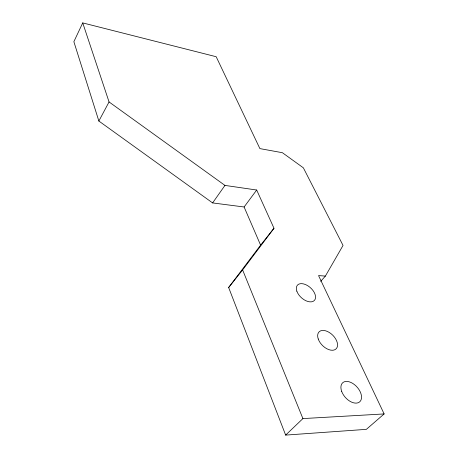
<?xml version="1.0" encoding="UTF-8"?>
<svg xmlns="http://www.w3.org/2000/svg" width="458" height="458" viewBox="0 0 458 458"><rect width="100%" height="100%" fill="white"/><g stroke="black" fill="none" stroke-linecap="round" stroke-linejoin="round"><path stroke-width="0.69" d="M82.732 22.9L73.864 41.695L98.865 121.038L212.621 202.923L244.108 206.993L260.608 245.15L228.651 287.51L285.649 435.1L366.366 429.352L384.136 413.935L318.545 275.584L325.386 276.094L343.036 245.436L303.356 167.817L282.397 152.709L259.892 148.604L216.182 56.723L82.732 22.9L109.056 101.945L224.958 185.404L256.686 190.024L273.993 228.256L242.614 269.922L228.651 287.51M98.865 121.038L109.056 101.945M212.621 202.923L224.958 185.404M244.108 206.993L256.686 190.024M260.608 245.15L273.993 228.256M320.692 281.327L325.386 276.094M285.649 435.1L302.915 418.589L384.136 413.935M242.614 269.922L302.915 418.589M296.836 291.156A11.416 6.744 41.9 0 0 313.163 301.341A11.416 6.744 41.9 0 0 307.839 285.769A11.416 6.744 41.9 0 0 296.836 291.156M318.253 339.023A12.034 7.271 44.8 0 0 335.239 349.528A12.034 7.271 44.8 0 0 329.313 332.479A12.034 7.271 44.8 0 0 318.253 339.023M341.634 391.281A12.784 7.82 48.2 0 0 359.33 402.13A12.784 7.82 48.2 0 0 352.717 383.398A12.784 7.82 48.2 0 0 341.634 391.281"/></g></svg>
